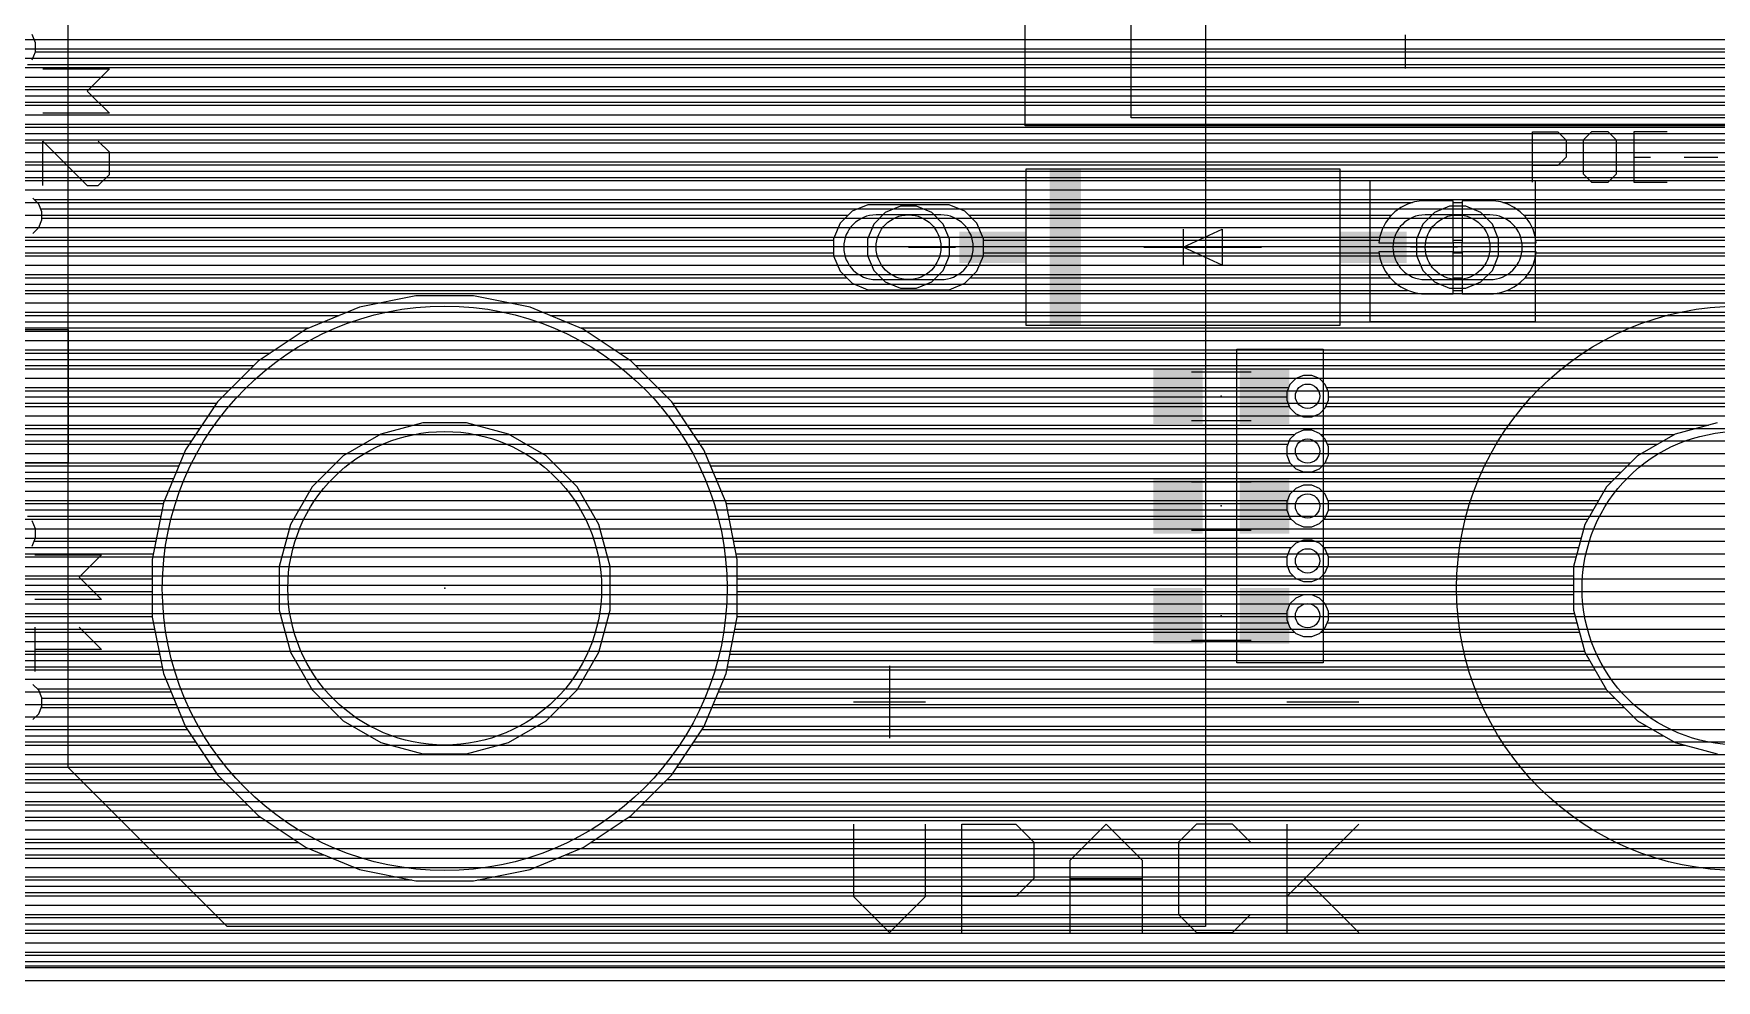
# Model space of a CAD drawing. Extents: x -0.45 to 6.54, y 0 to 7.98.
# Drawn here: x 1.946 to 4.091, y 0 to 1.207 of the extents above; entities that cross this region are included whole.
import ezdxf

# ---------------------------------------------------------------- set-up
doc = ezdxf.new("R2010")
doc.units = 0
for name, color, linetype in [('1', 22, 'CONTINUOUS'), ('16', 175, 'CONTINUOUS'), ('17', 4, 'CONTINUOUS'), ('18', 4, 'CONTINUOUS'), ('2', 3, 'CONTINUOUS'), ('20', 6, 'CONTINUOUS'), ('21', 253, 'CONTINUOUS'), ('23', 7, 'CONTINUOUS'), ('51', 253, 'CONTINUOUS')]:
    doc.layers.add(name, color=color, linetype=linetype)

# ---------------------------------------------------------------- blocks, each defined once
blk = doc.blocks.new('ROUNDP')
blk.add_circle((0, 0), 0.5)
blk = doc.blocks.new('RECT')
blk.add_solid([(-0.5, -0.5), (0.5, -0.5), (-0.5, 0.5), (0.5, 0.5)])
blk = doc.blocks.new('LONGP100')
blk.add_lwpolyline([(-0.5, -0.5), (0.5, -0.5, 1), (0.5, 0.5), (-0.5, 0.5, 1)], format="xyb", close=True)
blk = doc.blocks.new('ROUNDV')
blk.add_circle((0, 0), 0.5)

msp = doc.modelspace()

# ---------------------------------------------------------------- linework, layer by layer
at = {"layer": '1'}
for p, q in [((1.99, 0.2715), (1.99, 5.26)), ((3.44, 4.975), (3.44, 0.06875)), ((3.21, 1.09), (3.21, 2.82)), ((1.99, 1.2), (3.44, 1.2)), ((1.99, 1.188), (3.44, 1.188)), ((3.21, 1.2), (5.46, 1.2)), ((3.21, 1.188), (5.46, 1.188)), ((1.99, 1.176), (3.44, 1.176)), ((1.99, 1.164), (3.44, 1.164)), ((3.21, 1.176), (5.456, 1.176)), ((3.21, 1.164), (5.444, 1.164)), ((1.99, 1.152), (3.44, 1.152)), ((1.99, 1.14), (3.44, 1.14)), ((3.21, 1.152), (5.432, 1.152)), ((3.21, 1.14), (5.42, 1.14)), ((1.99, 1.128), (3.44, 1.128)), ((1.99, 1.116), (3.44, 1.116)), ((3.21, 1.128), (5.408, 1.128)), ((3.21, 1.116), (5.396, 1.116)), ((1.99, 1.104), (3.44, 1.104)), ((3.21, 1.104), (5.384, 1.104)), ((1.99, 1.092), (3.44, 1.092)), ((1.99, 1.08), (3.44, 1.08)), ((3.21, 1.092), (5.372, 1.092)), ((5.37, 1.09), (3.21, 1.09)), ((1.99, 1.068), (3.44, 1.068)), ((1.99, 1.056), (3.44, 1.056)), ((1.99, 1.044), (3.44, 1.044)), ((1.99, 1.032), (3.44, 1.032)), ((1.99, 1.02), (3.44, 1.02)), ((1.99, 1.008), (3.44, 1.008)), ((1.99, 0.996), (3.44, 0.996)), ((1.99, 0.984), (3.44, 0.984)), ((1.99, 0.972), (3.44, 0.972)), ((1.99, 0.96), (3.44, 0.96)), ((1.99, 0.948), (3.44, 0.948)), ((1.99, 0.936), (3.44, 0.936)), ((1.99, 0.924), (3.44, 0.924)), ((1.99, 0.912), (3.44, 0.912)), ((1.99, 0.9), (3.44, 0.9)), ((1.99, 0.888), (3.44, 0.888)), ((1.99, 0.876), (3.44, 0.876)), ((1.99, 0.864), (3.44, 0.864)), ((1.99, 0.852), (3.44, 0.852)), ((1.99, 0.84), (3.44, 0.84)), ((1.81, 0.83), (1.99, 0.83)), ((1.81, 0.816), (1.99, 0.816)), ((1.99, 0.83), (1.99, 0.66)), ((1.99, 0.828), (3.44, 0.828)), ((1.99, 0.816), (3.44, 0.816)), ((1.81, 0.8), (1.99, 0.8)), ((1.99, 0.804), (3.44, 0.804)), ((3.48, 0.405), (3.48, 0.805)), ((3.48, 0.805), (3.59, 0.805)), ((3.48, 0.8), (3.59, 0.8)), ((3.59, 0.805), (3.59, 0.405)), ((1.81, 0.784), (1.99, 0.784)), ((1.99, 0.792), (3.44, 0.792)), ((1.99, 0.78), (3.44, 0.78)), ((3.48, 0.784), (3.59, 0.784)), ((1.81, 0.768), (1.99, 0.768)), ((1.81, 0.752), (1.99, 0.752)), ((1.99, 0.768), (3.44, 0.768)), ((1.99, 0.756), (3.44, 0.756)), ((3.48, 0.768), (3.59, 0.768)), ((3.48, 0.752), (3.59, 0.752)), ((1.81, 0.736), (1.99, 0.736)), ((1.99, 0.744), (3.44, 0.744)), ((1.99, 0.732), (3.44, 0.732)), ((3.48, 0.736), (3.59, 0.736)), ((1.81, 0.72), (1.99, 0.72)), ((1.99, 0.72), (3.44, 0.72)), ((1.99, 0.708), (3.44, 0.708)), ((3.48, 0.72), (3.59, 0.72)), ((1.81, 0.704), (1.99, 0.704)), ((1.81, 0.688), (1.99, 0.688)), ((1.99, 0.696), (3.44, 0.696)), ((3.48, 0.704), (3.59, 0.704)), ((3.48, 0.688), (3.59, 0.688)), ((1.81, 0.672), (1.99, 0.672)), ((1.99, 0.684), (3.44, 0.684)), ((1.99, 0.672), (3.44, 0.672)), ((3.48, 0.672), (3.59, 0.672)), ((1.99, 0.66), (1.81, 0.66)), ((1.99, 0.66), (3.44, 0.66)), ((1.99, 0.648), (3.44, 0.648)), ((3.48, 0.656), (3.59, 0.656)), ((1.99, 0.636), (3.44, 0.636)), ((1.99, 0.624), (3.44, 0.624)), ((3.48, 0.64), (3.59, 0.64)), ((3.48, 0.624), (3.59, 0.624)), ((1.99, 0.612), (3.44, 0.612)), ((3.48, 0.608), (3.59, 0.608)), ((1.99, 0.6), (3.44, 0.6)), ((1.99, 0.588), (3.44, 0.588)), ((3.48, 0.592), (3.59, 0.592)), ((1.99, 0.576), (3.44, 0.576)), ((1.99, 0.564), (3.44, 0.564)), ((3.48, 0.576), (3.59, 0.576)), ((3.48, 0.56), (3.59, 0.56)), ((1.99, 0.552), (3.44, 0.552)), ((1.99, 0.54), (3.44, 0.54)), ((3.48, 0.544), (3.59, 0.544)), ((1.99, 0.528), (3.44, 0.528)), ((1.99, 0.516), (3.44, 0.516)), ((3.48, 0.528), (3.59, 0.528)), ((1.99, 0.504), (3.44, 0.504)), ((3.48, 0.512), (3.59, 0.512)), ((3.48, 0.496), (3.59, 0.496)), ((1.99, 0.492), (3.44, 0.492)), ((1.99, 0.48), (3.44, 0.48)), ((3.48, 0.48), (3.59, 0.48)), ((1.99, 0.468), (3.44, 0.468)), ((1.99, 0.456), (3.44, 0.456)), ((3.48, 0.464), (3.59, 0.464)), ((1.99, 0.444), (3.44, 0.444)), ((1.99, 0.432), (3.44, 0.432)), ((3.48, 0.448), (3.59, 0.448)), ((3.48, 0.432), (3.59, 0.432)), ((1.99, 0.42), (3.44, 0.42)), ((1.99, 0.408), (3.44, 0.408)), ((3.48, 0.416), (3.59, 0.416)), ((1.99, 0.396), (3.44, 0.396)), ((3.59, 0.405), (3.48, 0.405)), ((1.99, 0.384), (3.44, 0.384)), ((1.99, 0.372), (3.44, 0.372)), ((1.99, 0.36), (3.44, 0.36)), ((1.99, 0.348), (3.44, 0.348)), ((1.99, 0.336), (3.44, 0.336)), ((1.99, 0.324), (3.44, 0.324)), ((1.99, 0.312), (3.44, 0.312)), ((1.99, 0.3), (3.44, 0.3)), ((1.99, 0.288), (3.44, 0.288)), ((1.99, 0.276), (3.44, 0.276)), ((2.19275, 0.06875), (1.99, 0.2715)), ((1.9975, 0.264), (3.44, 0.264)), ((2.0095, 0.252), (3.44, 0.252)), ((2.0215, 0.24), (3.44, 0.24)), ((2.0335, 0.228), (3.44, 0.228)), ((2.0455, 0.216), (3.44, 0.216)), ((2.0575, 0.204), (3.44, 0.204)), ((2.0695, 0.192), (3.44, 0.192)), ((2.0815, 0.18), (3.44, 0.18)), ((2.0935, 0.168), (3.44, 0.168)), ((2.1055, 0.156), (3.44, 0.156)), ((2.1175, 0.144), (3.44, 0.144)), ((2.1295, 0.132), (3.44, 0.132)), ((2.1415, 0.12), (3.44, 0.12)), ((2.1535, 0.108), (3.44, 0.108)), ((2.1655, 0.096), (3.44, 0.096)), ((2.1775, 0.084), (3.44, 0.084)), ((2.1895, 0.072), (3.44, 0.072)), ((3.44, 0.06875), (2.19275, 0.06875))]:
    msp.add_line(p, q, dxfattribs=at)
at = {"layer": '16'}
for p, q in [((1.9485, 1.195669), (1.944161, 1.206144)), ((1.944161, 1.173856), (1.9485, 1.184331)), ((1.946706, 1.2), (6.362, 1.2)), ((1.948363, 1.184), (6.362, 1.184)), ((1.9485, 1.184331), (1.9485, 1.195669)), ((1.938305, 1.168), (6.362, 1.168)), ((1.076067, 1.152), (6.362, 1.152)), ((1.080354, 1.136), (6.362, 1.136)), ((1.083, 1.12), (6.362, 1.12)), ((1.083, 1.104), (6.362, 1.104)), ((1.080756, 1.088), (6.362, 1.088)), ((1.068582, 1.056), (6.362, 1.056)), ((1.076469, 1.072), (6.362, 1.072)), ((1.058556, 1.04), (6.362, 1.04)), ((1.042556, 1.024), (5.990163, 1.024)), ((3.65, 0.84), (3.65, 1.02)), ((3.65, 1.02), (3.86, 1.02)), ((3.86, 1.02), (3.86, 0.84)), ((0.018, 0.992), (3.703691, 0.992)), ((1.017166, 1.008), (5.970681, 1.008)), ((3.009209, 0.98925), (2.98927, 0.980991)), ((3.113291, 0.98925), (3.009209, 0.98925)), ((3.13323, 0.980991), (3.113291, 0.98925)), ((3.65, 1.008), (3.86, 1.008)), ((3.65, 0.996), (3.86, 0.996)), ((3.697256, 0.989909), (3.688946, 0.985675)), ((3.706125, 0.992791), (3.697256, 0.989909)), ((3.715337, 0.99425), (3.706125, 0.992791)), ((3.7555, 0.99425), (3.715337, 0.99425)), ((3.7555, 0.940751), (3.7555, 0.99425)), ((3.7555, 0.992), (3.767, 0.992)), ((3.807163, 0.99425), (3.767, 0.99425)), ((3.767, 0.99425), (3.767, 0.940751)), ((3.816374, 0.992791), (3.807163, 0.99425)), ((3.825244, 0.989909), (3.816374, 0.992791)), ((3.818809, 0.992), (5.96303, 0.992)), ((3.833554, 0.985675), (3.825244, 0.989909)), ((0.018, 0.976), (2.984279, 0.976)), ((2.974009, 0.96573), (2.96575, 0.945791)), ((2.98927, 0.980991), (2.974009, 0.96573)), ((3.148491, 0.96573), (3.13323, 0.980991)), ((3.138221, 0.976), (3.677208, 0.976)), ((3.15675, 0.945791), (3.148491, 0.96573)), ((3.65, 0.984), (3.86, 0.984)), ((3.65, 0.972), (3.86, 0.972)), ((3.669325, 0.966054), (3.665091, 0.957744)), ((3.674807, 0.973599), (3.669325, 0.966054)), ((3.681401, 0.980193), (3.674807, 0.973599)), ((3.688946, 0.985675), (3.681401, 0.980193)), ((3.7555, 0.976), (3.767, 0.976)), ((3.841099, 0.980193), (3.833554, 0.985675)), ((3.847693, 0.973599), (3.841099, 0.980193)), ((3.845292, 0.976), (5.960661, 0.976)), ((3.853175, 0.966054), (3.847693, 0.973599)), ((3.857409, 0.957744), (3.853175, 0.966054)), ((0.018, 0.96), (2.971636, 0.96)), ((0.018, 0.944), (2.96575, 0.944)), ((2.96575, 0.945791), (2.96575, 0.924209)), ((3.150864, 0.96), (3.66624, 0.96)), ((3.15675, 0.924209), (3.15675, 0.945791)), ((3.15675, 0.944), (3.661437, 0.944)), ((3.65, 0.96), (3.86, 0.96)), ((3.65, 0.948), (3.86, 0.948)), ((3.662209, 0.948874), (3.660922, 0.94075)), ((3.665091, 0.957744), (3.662209, 0.948874)), ((3.7555, 0.96), (3.767, 0.96)), ((3.7555, 0.944), (3.767, 0.944)), ((3.85626, 0.96), (5.962593, 0.96)), ((3.860291, 0.948874), (3.857409, 0.957744)), ((3.861578, 0.94075), (3.860291, 0.948874)), ((3.861063, 0.944), (5.969626, 0.944)), ((0.018, 0.928), (2.96575, 0.928)), ((2.96575, 0.924209), (2.974009, 0.90427)), ((3.148491, 0.90427), (3.15675, 0.924209)), ((3.15675, 0.928), (3.66112, 0.928)), ((3.65, 0.936), (3.86, 0.936)), ((3.65, 0.924), (3.86, 0.924)), ((3.660922, 0.94075), (3.755499, 0.94075)), ((3.755499, 0.92925), (3.660922, 0.92925)), ((3.660922, 0.92925), (3.662209, 0.921125)), ((3.755499, 0.94075), (3.755499, 0.92925)), ((3.767, 0.940751), (3.7555, 0.940751)), ((3.7555, 0.87575), (3.7555, 0.929249)), ((3.7555, 0.929249), (3.767, 0.929249)), ((3.7555, 0.928), (3.767, 0.928)), ((3.767, 0.929249), (3.767, 0.87575)), ((3.767001, 0.92925), (3.767001, 0.94075)), ((3.767001, 0.94075), (3.861578, 0.94075)), ((3.861578, 0.92925), (3.767001, 0.92925)), ((3.860291, 0.921125), (3.861578, 0.92925)), ((3.86138, 0.928), (5.987615, 0.928)), ((0.018, 0.912), (2.970807, 0.912)), ((2.974009, 0.90427), (2.98927, 0.889009)), ((3.13323, 0.889009), (3.148491, 0.90427)), ((3.151693, 0.912), (3.665221, 0.912)), ((3.65, 0.912), (3.86, 0.912)), ((3.662209, 0.921125), (3.665091, 0.912256)), ((3.665091, 0.912256), (3.669325, 0.903946)), ((3.669325, 0.903946), (3.674807, 0.896401)), ((3.7555, 0.912), (3.767, 0.912)), ((3.847693, 0.896401), (3.853175, 0.903946)), ((3.853175, 0.903946), (3.857409, 0.912256)), ((3.857279, 0.912), (6.362, 0.912)), ((3.857409, 0.912256), (3.860291, 0.921125)), ((0.265019, 0.896), (2.982279, 0.896)), ((0.294414, 0.88), (3.697536, 0.88)), ((2.98927, 0.889009), (3.009209, 0.88075)), ((3.009209, 0.88075), (3.113291, 0.88075)), ((3.113291, 0.88075), (3.13323, 0.889009)), ((3.140221, 0.896), (3.675208, 0.896)), ((3.65, 0.9), (3.86, 0.9)), ((3.65, 0.888), (3.86, 0.888)), ((3.674807, 0.896401), (3.681401, 0.889807)), ((3.681401, 0.889807), (3.688946, 0.884325)), ((3.688946, 0.884325), (3.697256, 0.880091)), ((3.697256, 0.880091), (3.706125, 0.877209)), ((3.7555, 0.896), (3.767, 0.896)), ((3.7555, 0.88), (3.767, 0.88)), ((3.816374, 0.877209), (3.825244, 0.880091)), ((3.824964, 0.88), (5.976635, 0.88)), ((3.825244, 0.880091), (3.833554, 0.884325)), ((3.833554, 0.884325), (3.841099, 0.889807)), ((3.841099, 0.889807), (3.847693, 0.896401)), ((3.847292, 0.896), (6.362, 0.896)), ((0.310414, 0.864), (2.388017, 0.864)), ((2.3612, 0.858666), (2.293318, 0.830548)), ((2.433263, 0.873), (2.3612, 0.858666)), ((2.506737, 0.873), (2.433263, 0.873)), ((2.5788, 0.858666), (2.506737, 0.873)), ((2.551983, 0.864), (5.96342, 0.864)), ((2.646682, 0.830548), (2.5788, 0.858666)), ((3.65, 0.876), (3.86, 0.876)), ((3.65, 0.864), (3.86, 0.864)), ((3.706125, 0.877209), (3.715337, 0.87575)), ((3.715337, 0.87575), (3.7555, 0.87575)), ((3.767, 0.87575), (3.807163, 0.87575)), ((3.807163, 0.87575), (3.816374, 0.877209)), ((0.3205, 0.848), (2.335451, 0.848)), ((2.604549, 0.848), (5.957056, 0.848)), ((3.65, 0.852), (3.86, 0.852)), ((3.86, 0.84), (3.65, 0.84)), ((3.65, 0.84), (3.86, 0.84)), ((0.327724, 0.832), (2.296823, 0.832)), ((0.332011, 0.816), (2.271545, 0.816)), ((2.293318, 0.830548), (2.232226, 0.789728)), ((2.643177, 0.832), (6.00922, 0.832)), ((2.707774, 0.789728), (2.646682, 0.830548)), ((2.668455, 0.816), (5.958628, 0.816)), ((0.333, 0.8), (2.2476, 0.8)), ((2.6924, 0.8), (5.966739, 0.8)), ((0.842463, 0.784), (2.226498, 0.784)), ((2.232226, 0.789728), (2.180272, 0.737774)), ((2.759728, 0.737774), (2.707774, 0.789728)), ((2.713502, 0.784), (5.983592, 0.784)), ((0.838305, 0.752), (2.194498, 0.752)), ((0.8455, 0.768), (2.210498, 0.768)), ((2.729502, 0.768), (6.362, 0.768)), ((2.745502, 0.752), (6.362, 0.752)), ((0.312705, 0.736), (2.179087, 0.736)), ((2.180272, 0.737774), (2.139452, 0.676682)), ((2.800548, 0.676682), (2.759728, 0.737774)), ((2.760913, 0.736), (6.362, 0.736)), ((0.296914, 0.72), (2.168396, 0.72)), ((2.771604, 0.72), (6.362, 0.72)), ((0.018, 0.688), (2.147014, 0.688)), ((0.271888, 0.704), (2.157705, 0.704)), ((2.782295, 0.704), (6.362, 0.704)), ((2.792986, 0.688), (6.362, 0.688)), ((0.018, 0.672), (2.137512, 0.672)), ((2.139452, 0.676682), (2.111334, 0.6088)), ((2.828666, 0.6088), (2.800548, 0.676682)), ((2.802488, 0.672), (6.362, 0.672)), ((0.018, 0.656), (2.130885, 0.656)), ((2.809115, 0.656), (6.362, 0.656)), ((1.840305, 0.64), (2.124258, 0.64)), ((1.8485, 0.624), (2.11763, 0.624)), ((2.815742, 0.64), (6.362, 0.64)), ((2.82237, 0.624), (6.362, 0.624)), ((1.845877, 0.608), (2.111175, 0.608)), ((2.111334, 0.6088), (2.097, 0.536737)), ((2.843, 0.536737), (2.828666, 0.6088)), ((2.828825, 0.608), (6.362, 0.608)), ((1.938305, 0.592), (2.107992, 0.592)), ((1.9485, 0.575669), (1.944161, 0.586144)), ((2.832008, 0.592), (6.362, 0.592)), ((1.944161, 0.553856), (1.9485, 0.564331)), ((1.946706, 0.56), (2.101627, 0.56)), ((1.948363, 0.576), (2.10481, 0.576)), ((1.9485, 0.564331), (1.9485, 0.575669)), ((2.83519, 0.576), (6.362, 0.576)), ((2.838373, 0.56), (6.362, 0.56)), ((1.931704, 0.544), (2.098445, 0.544)), ((2.097, 0.536737), (2.097, 0.463263)), ((2.841555, 0.544), (6.362, 0.544)), ((2.843, 0.463263), (2.843, 0.536737)), ((1.075799, 0.528), (2.097, 0.528)), ((2.843, 0.528), (6.362, 0.528)), ((1.080086, 0.512), (2.097, 0.512)), ((1.083, 0.496), (2.097, 0.496)), ((2.843, 0.512), (6.362, 0.512)), ((2.843, 0.496), (6.362, 0.496)), ((1.083, 0.48), (2.097, 0.48)), ((2.843, 0.48), (6.362, 0.48)), ((1.081024, 0.464), (2.097, 0.464)), ((2.097, 0.463263), (2.111334, 0.3912)), ((2.828666, 0.3912), (2.843, 0.463263)), ((2.843, 0.464), (6.362, 0.464)), ((1.06916, 0.432), (2.103218, 0.432)), ((1.076737, 0.448), (2.100036, 0.448)), ((2.836781, 0.432), (6.362, 0.432)), ((2.839964, 0.448), (6.362, 0.448)), ((1.059556, 0.416), (2.106401, 0.416)), ((2.833599, 0.416), (6.362, 0.416)), ((1.043556, 0.4), (2.109584, 0.4)), ((2.111334, 0.3912), (2.139452, 0.323318)), ((2.800548, 0.323318), (2.828666, 0.3912)), ((2.830416, 0.4), (6.362, 0.4)), ((0.018, 0.368), (2.120944, 0.368)), ((1.018898, 0.384), (2.114316, 0.384)), ((2.819056, 0.368), (6.362, 0.368)), ((2.825683, 0.384), (6.362, 0.384)), ((0.018, 0.352), (2.127571, 0.352)), ((2.812429, 0.352), (6.362, 0.352)), ((0.018, 0.336), (2.134199, 0.336)), ((2.139452, 0.323318), (2.180272, 0.262226)), ((2.759728, 0.262226), (2.800548, 0.323318)), ((2.805801, 0.336), (6.362, 0.336)), ((0.018, 0.32), (2.141669, 0.32)), ((0.018, 0.304), (2.152359, 0.304)), ((2.78764, 0.304), (6.362, 0.304)), ((2.798331, 0.32), (6.362, 0.32)), ((0.018, 0.288), (2.16305, 0.288)), ((2.776949, 0.288), (6.362, 0.288)), ((0.261287, 0.272), (2.173741, 0.272)), ((2.180272, 0.262226), (2.232226, 0.210272)), ((2.707774, 0.210272), (2.759728, 0.262226)), ((2.766258, 0.272), (6.004048, 0.272)), ((0.293414, 0.256), (2.186498, 0.256)), ((0.309414, 0.24), (2.202498, 0.24)), ((2.737502, 0.24), (5.959336, 0.24)), ((2.753502, 0.256), (5.975336, 0.256)), ((0.319922, 0.224), (2.218498, 0.224)), ((2.721502, 0.224), (5.949356, 0.224)), ((0.327456, 0.208), (2.235626, 0.208)), ((2.232226, 0.210272), (2.293318, 0.169452)), ((2.646682, 0.169452), (2.707774, 0.210272)), ((2.704373, 0.208), (5.942209, 0.208)), ((0.331743, 0.192), (2.259572, 0.192)), ((0.333, 0.176), (2.283518, 0.176)), ((2.656482, 0.176), (5.937, 0.176)), ((2.680428, 0.192), (5.937922, 0.192)), ((0.332949, 0.16), (2.316136, 0.16)), ((2.293318, 0.169452), (2.3612, 0.141334)), ((2.5788, 0.141334), (2.646682, 0.169452)), ((2.623863, 0.16), (5.937386, 0.16)), ((0.328662, 0.144), (2.354764, 0.144)), ((2.3612, 0.141334), (2.433263, 0.127)), ((2.506737, 0.127), (2.5788, 0.141334)), ((2.585236, 0.144), (5.941673, 0.144)), ((0.313283, 0.112), (5.957439, 0.112)), ((0.32252, 0.128), (2.428235, 0.128)), ((2.433263, 0.127), (2.506737, 0.127)), ((2.511765, 0.128), (5.948201, 0.128)), ((0.297914, 0.096), (5.973336, 0.096)), ((0.27362, 0.08), (5.998545, 0.08)), ((0.080468, 0.064), (6.299531, 0.064)), ((0.100532, 0.048), (6.279468, 0.048)), ((0.132025, 0.032), (6.247974, 0.032)), ((6.172544, 0.018), (0.2, 0.018))]:
    msp.add_line(p, q, dxfattribs=at)
at = {"layer": '2'}
for p, q in [((1.477, 1.2), (6.304, 1.2)), ((1.477, 1.188), (6.304, 1.188)), ((1.477, 1.176), (6.293758, 1.176)), ((1.477, 1.164), (6.281758, 1.164)), ((1.477, 1.152), (6.269758, 1.152)), ((1.477, 1.14), (6.257758, 1.14)), ((1.477, 1.128), (6.245758, 1.128)), ((1.477, 1.116), (6.233758, 1.116)), ((1.531306, 1.104), (6.221758, 1.104)), ((1.543713, 1.092), (6.209758, 1.092)), ((1.5465, 1.08), (6.197758, 1.08)), ((1.531307, 1.056), (6.173758, 1.056)), ((1.543713, 1.068), (6.185758, 1.068)), ((1.477, 1.044), (6.161758, 1.044)), ((1.477, 1.032), (6.149758, 1.032)), ((1.477, 1.02), (5.985732, 1.02)), ((1.477, 1.008), (5.97351, 1.008)), ((1.952466, 0.990011), (1.945011, 0.997466)), ((1.946477, 0.996), (5.966852, 0.996)), ((1.9565, 0.980271), (1.952466, 0.990011)), ((3.050857, 0.98725), (3.031653, 0.979295)), ((3.071643, 0.98725), (3.050857, 0.98725)), ((3.090847, 0.979295), (3.071643, 0.98725)), ((3.750857, 0.98725), (3.731653, 0.979295)), ((3.771643, 0.98725), (3.750857, 0.98725)), ((3.790847, 0.979295), (3.771643, 0.98725)), ((1.952466, 0.959989), (1.9565, 0.969729)), ((1.954955, 0.984), (3.043011, 0.984)), ((1.9565, 0.969729), (1.9565, 0.980271)), ((1.9565, 0.972), (3.024357, 0.972)), ((3.031653, 0.979295), (3.016955, 0.964597)), ((3.079489, 0.984), (3.743011, 0.984)), ((3.105545, 0.964597), (3.090847, 0.979295)), ((3.098142, 0.972), (3.724357, 0.972)), ((3.731653, 0.979295), (3.716955, 0.964597)), ((3.779489, 0.984), (5.962661, 0.984)), ((3.805545, 0.964597), (3.790847, 0.979295)), ((3.798142, 0.972), (5.962661, 0.972)), ((1.477, 0.948), (3.01008, 0.948)), ((1.945011, 0.952534), (1.952466, 0.959989)), ((1.95247, 0.96), (3.01505, 0.96)), ((3.016955, 0.964597), (3.009, 0.945393)), ((3.009, 0.945393), (3.009, 0.924607)), ((3.1135, 0.945393), (3.105545, 0.964597)), ((3.10745, 0.96), (3.71505, 0.96)), ((3.11242, 0.948), (3.71008, 0.948)), ((3.1135, 0.924607), (3.1135, 0.945393)), ((3.716955, 0.964597), (3.709, 0.945393)), ((3.709, 0.945393), (3.709, 0.924607)), ((3.8135, 0.945393), (3.805545, 0.964597)), ((3.80745, 0.96), (5.964758, 0.96)), ((3.81242, 0.948), (5.969728, 0.948)), ((3.8135, 0.924607), (3.8135, 0.945393)), ((1.477, 0.936), (3.009, 0.936)), ((1.477, 0.924), (3.009251, 0.924)), ((3.009, 0.924607), (3.016955, 0.905403)), ((3.105545, 0.905403), (3.1135, 0.924607)), ((3.113249, 0.924), (3.709251, 0.924)), ((3.1135, 0.936), (3.709, 0.936)), ((3.709, 0.924607), (3.716955, 0.905403)), ((3.805545, 0.905403), (3.8135, 0.924607)), ((3.813249, 0.924), (6.002498, 0.924)), ((3.8135, 0.936), (5.980454, 0.936)), ((1.477, 0.912), (3.014222, 0.912)), ((3.016955, 0.905403), (3.031653, 0.890705)), ((3.090847, 0.890705), (3.105545, 0.905403)), ((3.108278, 0.912), (3.714222, 0.912)), ((3.716955, 0.905403), (3.731653, 0.890705)), ((3.790847, 0.890705), (3.805545, 0.905403)), ((3.808278, 0.912), (6.364, 0.912)), ((1.477, 0.9), (3.022357, 0.9)), ((1.477, 0.888), (3.038182, 0.888)), ((3.031653, 0.890705), (3.050857, 0.88275)), ((3.050857, 0.88275), (3.071643, 0.88275)), ((3.071643, 0.88275), (3.090847, 0.890705)), ((3.084318, 0.888), (3.738182, 0.888)), ((3.100143, 0.9), (3.722357, 0.9)), ((3.731653, 0.890705), (3.750857, 0.88275)), ((3.750857, 0.88275), (3.771643, 0.88275)), ((3.771643, 0.88275), (3.790847, 0.890705)), ((3.784318, 0.888), (6.364, 0.888)), ((3.800143, 0.9), (6.364, 0.9)), ((1.458042, 0.864), (5.970557, 0.864)), ((1.470042, 0.876), (5.982454, 0.876)), ((1.434042, 0.84), (5.962661, 0.84)), ((1.446042, 0.852), (5.965586, 0.852)), ((1.410042, 0.816), (5.966023, 0.816)), ((1.422042, 0.828), (5.962661, 0.828)), ((1.398042, 0.804), (5.971509, 0.804)), ((1.374042, 0.78), (6.364, 0.78)), ((1.386042, 0.792), (5.983509, 0.792)), ((1.350042, 0.756), (3.545873, 0.756)), ((1.362042, 0.768), (3.556279, 0.768)), ((3.547534, 0.760011), (3.5435, 0.750271)), ((3.554989, 0.767466), (3.547534, 0.760011)), ((3.564729, 0.7715), (3.554989, 0.767466)), ((3.575271, 0.7715), (3.564729, 0.7715)), ((3.585011, 0.767466), (3.575271, 0.7715)), ((3.583721, 0.768), (6.364, 0.768)), ((3.592466, 0.760011), (3.585011, 0.767466)), ((3.5965, 0.750271), (3.592466, 0.760011)), ((3.594127, 0.756), (6.364, 0.756)), ((0.306086, 0.732), (3.546701, 0.732)), ((0.315015, 0.744), (3.5435, 0.744)), ((3.5435, 0.750271), (3.5435, 0.739729)), ((3.5435, 0.739729), (3.547534, 0.729989)), ((3.547534, 0.729989), (3.554989, 0.722534)), ((3.585011, 0.722534), (3.592466, 0.729989)), ((3.592466, 0.729989), (3.5965, 0.739729)), ((3.593298, 0.732), (6.364, 0.732)), ((3.5965, 0.739729), (3.5965, 0.750271)), ((3.5965, 0.744), (6.364, 0.744)), ((0.274816, 0.708), (2.431026, 0.708)), ((0.294086, 0.72), (3.561107, 0.72)), ((2.442221, 0.711), (2.388557, 0.696621)), ((2.497779, 0.711), (2.442221, 0.711)), ((2.551443, 0.696621), (2.497779, 0.711)), ((2.508974, 0.708), (4.081026, 0.708)), ((3.554989, 0.722534), (3.564729, 0.7185)), ((3.564729, 0.7185), (3.575271, 0.7185)), ((3.575271, 0.7185), (3.585011, 0.722534)), ((3.578892, 0.72), (6.364, 0.72)), ((4.092221, 0.711), (4.038557, 0.696621)), ((0.016, 0.696), (2.387482, 0.696)), ((2.388557, 0.696621), (2.340443, 0.668842)), ((2.599557, 0.668842), (2.551443, 0.696621)), ((2.552518, 0.696), (3.553523, 0.696)), ((3.547534, 0.690011), (3.5435, 0.680271)), ((3.554989, 0.697466), (3.547534, 0.690011)), ((3.564729, 0.7015), (3.554989, 0.697466)), ((3.575271, 0.7015), (3.564729, 0.7015)), ((3.585011, 0.697466), (3.575271, 0.7015)), ((3.592466, 0.690011), (3.585011, 0.697466)), ((3.586477, 0.696), (4.037482, 0.696)), ((3.5965, 0.680271), (3.592466, 0.690011)), ((4.038557, 0.696621), (3.990443, 0.668842)), ((0.016, 0.684), (2.366698, 0.684)), ((0.016, 0.672), (2.345913, 0.672)), ((2.340443, 0.668842), (2.301158, 0.629557)), ((2.573302, 0.684), (3.545045, 0.684)), ((2.594087, 0.672), (3.5435, 0.672)), ((2.638842, 0.629557), (2.599557, 0.668842)), ((3.5435, 0.680271), (3.5435, 0.669729)), ((3.5435, 0.669729), (3.547534, 0.659989)), ((3.592466, 0.659989), (3.5965, 0.669729)), ((3.594955, 0.684), (4.016698, 0.684)), ((3.5965, 0.669729), (3.5965, 0.680271)), ((3.5965, 0.672), (3.995913, 0.672)), ((3.990443, 0.668842), (3.951158, 0.629557)), ((0.016, 0.66), (2.331601, 0.66)), ((0.016, 0.648), (2.319601, 0.648)), ((2.608399, 0.66), (3.54753, 0.66)), ((2.620399, 0.648), (3.969601, 0.648)), ((3.547534, 0.659989), (3.554989, 0.652534)), ((3.554989, 0.652534), (3.564729, 0.6485)), ((3.564729, 0.6485), (3.575271, 0.6485)), ((3.575271, 0.6485), (3.585011, 0.652534)), ((3.585011, 0.652534), (3.592466, 0.659989)), ((3.59247, 0.66), (3.981601, 0.66)), ((1.841477, 0.636), (2.307601, 0.636)), ((1.8465, 0.624), (2.29795, 0.624)), ((2.301158, 0.629557), (2.273379, 0.581443)), ((2.632399, 0.636), (3.957601, 0.636)), ((2.666621, 0.581443), (2.638842, 0.629557)), ((2.64205, 0.624), (3.551523, 0.624)), ((3.554989, 0.627466), (3.547534, 0.620011)), ((3.564729, 0.6315), (3.554989, 0.627466)), ((3.575271, 0.6315), (3.564729, 0.6315)), ((3.585011, 0.627466), (3.575271, 0.6315)), ((3.592466, 0.620011), (3.585011, 0.627466)), ((3.588477, 0.624), (3.94795, 0.624)), ((3.951158, 0.629557), (3.923379, 0.581443)), ((1.84537, 0.612), (2.291022, 0.612)), ((2.648978, 0.612), (3.544216, 0.612)), ((3.547534, 0.620011), (3.5435, 0.610271)), ((3.5435, 0.610271), (3.5435, 0.599729)), ((3.5965, 0.610271), (3.592466, 0.620011)), ((3.595784, 0.612), (3.941022, 0.612)), ((3.5965, 0.599729), (3.5965, 0.610271)), ((1.015764, 0.588), (2.277165, 0.588)), ((1.837477, 0.6), (2.284093, 0.6)), ((2.273379, 0.581443), (2.259, 0.527779)), ((2.655907, 0.6), (3.5435, 0.6)), ((2.662835, 0.588), (3.549523, 0.588)), ((2.681, 0.527779), (2.666621, 0.581443)), ((3.5435, 0.599729), (3.547534, 0.589989)), ((3.547534, 0.589989), (3.554989, 0.582534)), ((3.554989, 0.582534), (3.564729, 0.5785)), ((3.575271, 0.5785), (3.585011, 0.582534)), ((3.585011, 0.582534), (3.592466, 0.589989)), ((3.590477, 0.588), (3.927165, 0.588)), ((3.592466, 0.589989), (3.5965, 0.599729)), ((3.5965, 0.6), (3.934093, 0.6)), ((3.923379, 0.581443), (3.909, 0.527779)), ((1.036548, 0.576), (2.271921, 0.576)), ((1.049227, 0.564), (2.268706, 0.564)), ((2.668079, 0.576), (3.921921, 0.576)), ((2.671294, 0.564), (3.918706, 0.564)), ((3.564729, 0.5615), (3.554989, 0.557466)), ((3.564729, 0.5785), (3.575271, 0.5785)), ((3.575271, 0.5615), (3.564729, 0.5615)), ((3.585011, 0.557466), (3.575271, 0.5615)), ((1.060211, 0.552), (2.26549, 0.552)), ((1.067139, 0.54), (2.262275, 0.54)), ((2.67451, 0.552), (3.549523, 0.552)), ((2.677725, 0.54), (3.5435, 0.54)), ((3.547534, 0.550011), (3.5435, 0.540271)), ((3.5435, 0.540271), (3.5435, 0.529729)), ((3.554989, 0.557466), (3.547534, 0.550011)), ((3.592466, 0.550011), (3.585011, 0.557466)), ((3.590477, 0.552), (3.91549, 0.552)), ((3.5965, 0.540271), (3.592466, 0.550011)), ((3.5965, 0.529729), (3.5965, 0.540271)), ((3.5965, 0.54), (3.912275, 0.54)), ((1.073729, 0.528), (2.259059, 0.528)), ((1.076944, 0.516), (2.259, 0.516)), ((2.259, 0.527779), (2.259, 0.472221)), ((2.680941, 0.528), (3.544216, 0.528)), ((2.681, 0.472221), (2.681, 0.527779)), ((2.681, 0.516), (3.551523, 0.516)), ((3.5435, 0.529729), (3.547534, 0.519989)), ((3.547534, 0.519989), (3.554989, 0.512534)), ((3.585011, 0.512534), (3.592466, 0.519989)), ((3.588477, 0.516), (3.909, 0.516)), ((3.592466, 0.519989), (3.5965, 0.529729)), ((3.595784, 0.528), (3.909059, 0.528)), ((3.909, 0.527779), (3.909, 0.472221)), ((1.080159, 0.504), (2.259, 0.504)), ((2.681, 0.504), (3.909, 0.504)), ((3.554989, 0.512534), (3.564729, 0.5085)), ((3.564729, 0.5085), (3.575271, 0.5085)), ((3.575271, 0.5085), (3.585011, 0.512534)), ((1.081, 0.492), (2.259, 0.492)), ((1.537477, 0.48), (2.259, 0.48)), ((2.259, 0.472221), (2.273379, 0.418557)), ((2.666621, 0.418557), (2.681, 0.472221)), ((2.681, 0.492), (3.909, 0.492)), ((2.681, 0.48), (3.54753, 0.48)), ((3.547534, 0.480011), (3.5435, 0.470271)), ((3.554989, 0.487466), (3.547534, 0.480011)), ((3.564729, 0.4915), (3.554989, 0.487466)), ((3.575271, 0.4915), (3.564729, 0.4915)), ((3.585011, 0.487466), (3.575271, 0.4915)), ((3.592466, 0.480011), (3.585011, 0.487466)), ((3.5965, 0.470271), (3.592466, 0.480011)), ((3.59247, 0.48), (3.909, 0.48)), ((3.909, 0.472221), (3.923379, 0.418557)), ((1.54537, 0.468), (2.260131, 0.468)), ((1.5465, 0.456), (2.263346, 0.456)), ((2.676653, 0.456), (3.545044, 0.456)), ((2.679869, 0.468), (3.5435, 0.468)), ((3.5435, 0.470271), (3.5435, 0.459729)), ((3.5435, 0.459729), (3.547534, 0.449989)), ((3.592466, 0.449989), (3.5965, 0.459729)), ((3.594955, 0.456), (3.913346, 0.456)), ((3.5965, 0.459729), (3.5965, 0.470271)), ((3.5965, 0.468), (3.910131, 0.468)), ((1.06685, 0.432), (2.269777, 0.432)), ((1.541477, 0.444), (2.266562, 0.444)), ((2.670223, 0.432), (3.919777, 0.432)), ((2.673438, 0.444), (3.553523, 0.444)), ((3.547534, 0.449989), (3.554989, 0.442534)), ((3.554989, 0.442534), (3.564729, 0.4385)), ((3.564729, 0.4385), (3.575271, 0.4385)), ((3.575271, 0.4385), (3.585011, 0.442534)), ((3.585011, 0.442534), (3.592466, 0.449989)), ((3.586477, 0.444), (3.916562, 0.444)), ((1.048728, 0.408), (2.279474, 0.408)), ((1.059922, 0.42), (2.272993, 0.42)), ((2.273379, 0.418557), (2.301158, 0.370443)), ((2.638842, 0.370443), (2.666621, 0.418557)), ((2.660525, 0.408), (3.929474, 0.408)), ((2.667007, 0.42), (3.922993, 0.42)), ((3.923379, 0.418557), (3.951158, 0.370443)), ((1.035682, 0.396), (2.286403, 0.396)), ((2.653597, 0.396), (3.936403, 0.396)), ((1.014898, 0.384), (2.293331, 0.384)), ((1.952466, 0.370011), (1.945011, 0.377466)), ((1.950477, 0.372), (2.300259, 0.372)), ((1.9565, 0.360271), (1.952466, 0.370011)), ((2.301158, 0.370443), (2.340443, 0.331158)), ((2.599557, 0.331158), (2.638842, 0.370443)), ((2.639741, 0.372), (3.950259, 0.372)), ((2.646669, 0.384), (3.943331, 0.384)), ((3.951158, 0.370443), (3.990443, 0.331158)), ((1.952466, 0.339989), (1.9565, 0.349729)), ((1.955784, 0.348), (2.323601, 0.348)), ((1.9565, 0.349729), (1.9565, 0.360271)), ((1.9565, 0.36), (2.311601, 0.36)), ((2.616399, 0.348), (3.973601, 0.348)), ((2.628399, 0.36), (3.961601, 0.36)), ((0.016, 0.324), (2.352841, 0.324)), ((1.945011, 0.332534), (1.952466, 0.339989)), ((1.948477, 0.336), (2.335601, 0.336)), ((2.340443, 0.331158), (2.388557, 0.303379)), ((2.551443, 0.303379), (2.599557, 0.331158)), ((2.587159, 0.324), (4.002841, 0.324)), ((2.604399, 0.336), (3.985601, 0.336)), ((3.990443, 0.331158), (4.038557, 0.303379)), ((0.016, 0.312), (2.373625, 0.312)), ((2.388557, 0.303379), (2.442221, 0.289)), ((2.497779, 0.289), (2.551443, 0.303379)), ((2.566374, 0.312), (4.023625, 0.312)), ((4.038557, 0.303379), (4.092221, 0.289)), ((0.016, 0.3), (2.401169, 0.3)), ((0.016, 0.288), (6.364, 0.288)), ((2.442221, 0.289), (2.497779, 0.289)), ((2.538831, 0.3), (4.051169, 0.3)), ((0.016, 0.276), (6.364, 0.276)), ((0.275682, 0.264), (5.992153, 0.264)), ((0.294585, 0.252), (5.974164, 0.252)), ((0.306585, 0.24), (5.962164, 0.24)), ((0.315303, 0.228), (5.953975, 0.228)), ((0.322232, 0.216), (5.947047, 0.216)), ((0.326457, 0.204), (5.943208, 0.204)), ((0.329673, 0.192), (5.939992, 0.192)), ((0.331, 0.18), (5.939, 0.18)), ((0.329807, 0.156), (5.940528, 0.156)), ((0.331, 0.168), (5.939, 0.168)), ((0.32252, 0.132), (5.948201, 0.132)), ((0.326591, 0.144), (5.943743, 0.144)), ((0.307086, 0.108), (5.964164, 0.108)), ((0.315592, 0.12), (5.955129, 0.12)), ((0.295086, 0.096), (5.976164, 0.096)), ((0.068211, 0.072), (6.311789, 0.072)), ((0.276548, 0.084), (5.995617, 0.084)), ((0.082297, 0.06), (6.297703, 0.06)), ((0.097344, 0.048), (6.282656, 0.048)), ((0.119139, 0.036), (6.260861, 0.036)), ((0.149416, 0.024), (6.230583, 0.024)), ((6.173373, 0.016), (0.2, 0.016))]:
    msp.add_line(p, q, dxfattribs=at)
at = {"layer": '20'}
msp.add_line((0.2, 0), (6.18, 0), dxfattribs=at)
at = {"layer": '21'}
for p, q in [((3.345, 1.1), (3.345, 3.42)), ((3.694973, 1.163), (3.694973, 1.205703)), ((3.673621, 1.184352), (3.716324, 1.184352)), ((1.9575, 1.1625), (2.042573, 1.1625)), ((2.042573, 1.1625), (2.014215, 1.134142)), ((2.014215, 1.134142), (2.042573, 1.105785)), ((2.042573, 1.105785), (1.9575, 1.105785)), ((4.815, 1.1), (3.345, 1.1)), ((3.856814, 1.018), (3.856814, 1.082055)), ((3.856814, 1.082055), (3.888842, 1.082055)), ((3.888842, 1.082055), (3.899518, 1.071379)), ((3.931945, 1.082055), (3.921269, 1.071379)), ((3.953297, 1.082055), (3.931945, 1.082055)), ((3.963973, 1.071379), (3.953297, 1.082055)), ((4.028428, 1.082055), (3.985724, 1.082055)), ((3.985724, 1.082055), (3.985724, 1.018)), ((1.9575, 1.013706), (1.9575, 1.070421)), ((1.9575, 1.070421), (2.014215, 1.013706)), ((2.042573, 1.056243), (2.028394, 1.070421)), ((2.042573, 1.027885), (2.042573, 1.056243)), ((3.899518, 1.071379), (3.899518, 1.050027)), ((3.921269, 1.071379), (3.921269, 1.028676)), ((3.963973, 1.028676), (3.963973, 1.071379)), ((3.21125, 0.835), (3.21125, 1.035)), ((3.21125, 1.035), (3.61125, 1.035)), ((3.61125, 1.035), (3.61125, 0.835)), ((3.888842, 1.039352), (3.856814, 1.039352)), ((3.899518, 1.050027), (3.888842, 1.039352)), ((3.985724, 1.050027), (4.007076, 1.050027)), ((4.050179, 1.050027), (4.092883, 1.050027)), ((2.014215, 1.013706), (2.028394, 1.013706)), ((2.028394, 1.013706), (2.042573, 1.027885)), ((3.921269, 1.028676), (3.931945, 1.018)), ((3.931945, 1.018), (3.953297, 1.018)), ((3.953297, 1.018), (3.963973, 1.028676)), ((3.985724, 1.018), (4.028428, 1.018)), ((3.41125, 0.935), (3.46125, 0.958)), ((3.41125, 0.958), (3.41125, 0.935)), ((3.46125, 0.958), (3.46125, 0.912)), ((3.36125, 0.935), (3.41125, 0.935)), ((3.46125, 0.912), (3.41125, 0.935)), ((3.41125, 0.935), (3.51125, 0.935)), ((3.41125, 0.935), (3.41125, 0.912)), ((3.41125, 0.912), (3.42625, 0.912)), ((3.61125, 0.835), (3.21125, 0.835)), ((1.9475, 0.5425), (2.032573, 0.5425)), ((2.032573, 0.5425), (2.004215, 0.514142)), ((2.004215, 0.514142), (2.032573, 0.485785)), ((2.032573, 0.485785), (1.9475, 0.485785)), ((1.9475, 0.450421), (1.9475, 0.393706)), ((2.004215, 0.450421), (2.032573, 0.422064)), ((2.032573, 0.422064), (1.9475, 0.422064)), ((3.037039, 0.401098), (3.037039, 0.30902)), ((2.991, 0.355059), (3.083079, 0.355059)), ((3.543472, 0.355059), (3.635551, 0.355059)), ((2.991, 0.199118), (2.991, 0.107039)), ((3.083079, 0.107039), (3.083079, 0.199118)), ((3.129118, 0.061), (3.129118, 0.199118)), ((3.129118, 0.199118), (3.198177, 0.199118)), ((3.198177, 0.199118), (3.221197, 0.176098)), ((3.267236, 0.153079), (3.313275, 0.199118)), ((3.313275, 0.199118), (3.359315, 0.153079)), ((3.428374, 0.199118), (3.405354, 0.176098)), ((3.474413, 0.199118), (3.428374, 0.199118)), ((3.497433, 0.176098), (3.474413, 0.199118)), ((3.543472, 0.199118), (3.543472, 0.061)), ((3.543472, 0.107039), (3.635551, 0.199118)), ((3.221197, 0.176098), (3.221197, 0.130059)), ((3.405354, 0.176098), (3.405354, 0.08402)), ((3.267236, 0.061), (3.267236, 0.153079)), ((3.359315, 0.153079), (3.359315, 0.061)), ((3.221197, 0.130059), (3.198177, 0.107039)), ((3.267236, 0.130059), (3.359315, 0.130059)), ((3.566492, 0.130059), (3.635551, 0.061)), ((2.991, 0.107039), (3.037039, 0.061)), ((3.037039, 0.061), (3.083079, 0.107039)), ((3.198177, 0.107039), (3.129118, 0.107039)), ((3.405354, 0.08402), (3.428374, 0.061)), ((3.474413, 0.061), (3.497433, 0.08402)), ((3.428374, 0.061), (3.474413, 0.061))]:
    msp.add_line(p, q, dxfattribs=at)
at = {"layer": '23'}
for p in [(3.41125, 0.935), (3.46, 0.745), (3.46, 0.605), (2.47, 0.5), (3.46, 0.465)]:
    msp.add_point(p, dxfattribs=at)
at = {"layer": '51'}
for p, q in [((3.06125, 0.935), (3.12125, 0.935)), ((3.76125, 0.935), (3.70125, 0.935)), ((3.422008, 0.775984), (3.497992, 0.775984)), ((3.422008, 0.714016), (3.497992, 0.714016)), ((3.422008, 0.635984), (3.497992, 0.635984)), ((3.422008, 0.574016), (3.497992, 0.574016)), ((3.422008, 0.495984), (3.497992, 0.495984)), ((3.422008, 0.434016), (3.497992, 0.434016))]:
    msp.add_line(p, q, dxfattribs=at)

# ---------------------------------------------------------------- block references
at = {"layer": '1', "xscale": 0.062992, "yscale": 0.070866}
for p in [(3.404882, 0.745), (3.515118, 0.745), (3.404882, 0.605), (3.515118, 0.605), (3.404882, 0.465), (3.515118, 0.465)]:
    msp.add_blockref('RECT', p, dxfattribs=at)
at = {"layer": '17'}
for name, p, xscale, yscale in [('LONGP100', (3.06125, 0.935), 0.0825, 0.0825), ('LONGP100', (3.06125, 0.935), 0.0825, 0.0825), ('ROUNDP', (3.06125, 0.935), 0.0825, 0.0825), ('ROUNDP', (3.06125, 0.935), 0.0825, 0.0825), ('LONGP100', (3.76125, 0.935), 0.0825, 0.0825), ('LONGP100', (3.76125, 0.935), 0.0825, 0.0825), ('ROUNDP', (3.76125, 0.935), 0.0825, 0.0825), ('ROUNDP', (3.76125, 0.935), 0.0825, 0.0825), ('ROUNDP', (2.47, 0.5), 0.72, 0.72), ('ROUNDP', (2.47, 0.5), 0.72, 0.72), ('ROUNDP', (4.12, 0.5), 0.72, 0.72), ('ROUNDP', (4.12, 0.5), 0.72, 0.72), ('ROUNDP', (2.47, 0.5), 0.4, 0.4), ('ROUNDP', (2.47, 0.5), 0.4, 0.4), ('ROUNDP', (4.12, 0.5), 0.4, 0.4), ('ROUNDP', (4.12, 0.5), 0.4, 0.4)]:
    msp.add_blockref(name, p, dxfattribs=dict(at, xscale=xscale, yscale=yscale))
at = {"layer": '18', "xscale": 0.031, "yscale": 0.031}
for p in [(3.57, 0.745), (3.57, 0.745), (3.57, 0.745), (3.57, 0.745), (3.57, 0.675), (3.57, 0.675), (3.57, 0.675), (3.57, 0.675), (3.57, 0.605), (3.57, 0.605), (3.57, 0.605), (3.57, 0.605), (3.57, 0.535), (3.57, 0.535), (3.57, 0.535), (3.57, 0.535), (3.57, 0.465), (3.57, 0.465), (3.57, 0.465), (3.57, 0.465)]:
    msp.add_blockref('ROUNDV', p, dxfattribs=at)
at = {"layer": '21'}
for p, xscale, yscale in [((3.26125, 0.935), 0.04, 0.2), ((3.16875, 0.935), 0.085, 0.04), ((3.65375, 0.935), 0.085, 0.04)]:
    msp.add_blockref('RECT', p, dxfattribs=dict(at, xscale=xscale, yscale=yscale))
at = {"layer": '51', "xscale": 0.029531, "yscale": 0.066929}
for p in [(3.407766, 0.744965), (3.512234, 0.745035), (3.407766, 0.604965), (3.512234, 0.605035), (3.407766, 0.464965), (3.512234, 0.465035)]:
    msp.add_blockref('RECT', p, dxfattribs=at)

doc.saveas('drawing.dxf')
